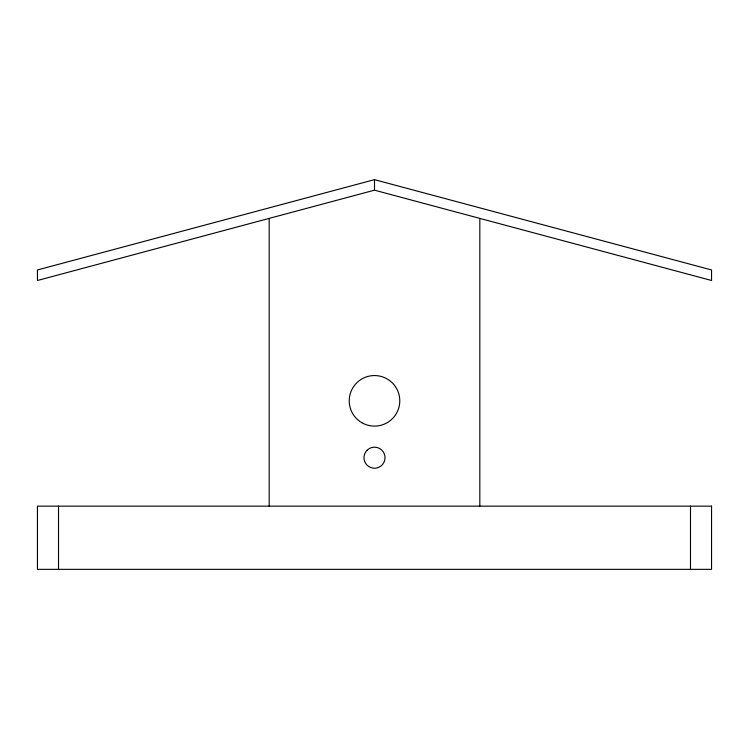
<?xml version="1.0" encoding="UTF-8"?>
<svg xmlns="http://www.w3.org/2000/svg" width="749" height="749" viewBox="0 0 749 749"><rect width="100%" height="100%" fill="white"/><g stroke="black" fill="none" stroke-linecap="round" stroke-linejoin="round"><path stroke-width="1.12" d="M374.5 179.648L37.45 269.958L37.45 280.491L374.5 190.171L711.55 280.491L711.55 269.958L374.5 179.648L374.5 190.171M690.484 506.155L690.484 569.352M479.828 218.399L479.828 506.155M269.172 218.399L269.172 506.155M58.516 506.155L58.516 569.352M367.057 450.261L365.381 452.443A10.533 10.533 0 0 0 372.674 468.078A10.533 10.533 0 0 0 384.874 455.879A10.533 10.533 0 0 0 369.238 448.585L367.057 450.261M711.55 506.155L37.45 506.155L37.45 569.352L711.55 569.352L711.55 506.155M361.861 422.726A25.279 25.279 0 0 0 399.779 400.827A25.279 25.279 0 0 0 361.861 378.938A25.279 25.279 0 0 0 361.861 422.726"/></g></svg>
